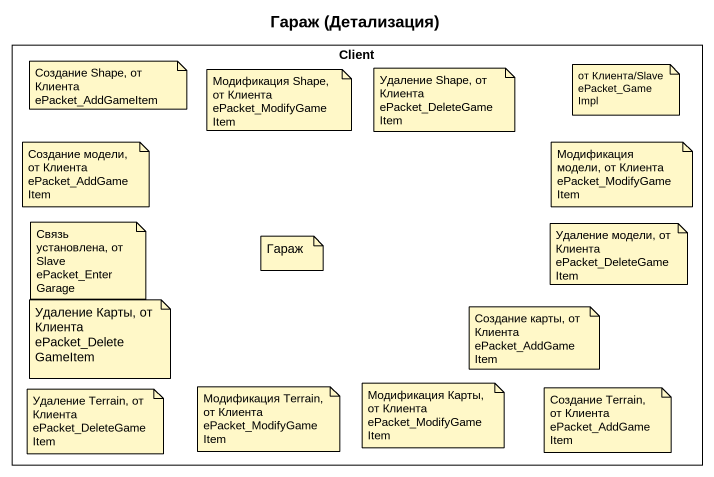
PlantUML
@startuml
title Гараж (Детализация)
rectangle Client
note as N1
  Создание Shape, от Клиента ePacket_AddGameItem
end note
note as N2
  от Клиента/Slave ePacket_GameImpl
end note
note as N3
  Модификация Shape, от Клиента ePacket_ModifyGameItem
end note
note as N4
  Удаление Shape, от Клиента ePacket_DeleteGameItem
end note
note as N5
  Создание модели, от Клиента
  ePacket_AddGameItem
end note
note as N6
  Модификация модели, от Клиента ePacket_ModifyGameItem
end note
note as N7
  Связь установлена, от Slave
  ePacket_EnterGarage
end note
note as N8
  Удаление модели, от Клиента ePacket_DeleteGameItem
end note
note as N9
  Гараж
end note
note as N10
  Удаление Карты, от Клиента ePacket_DeleteGameItem
end note
note as N11
  Создание карты, от Клиента ePacket_AddGameItem
end note
note as N12
  Модификация Карты, от Клиента ePacket_ModifyGameItem
end note
note as N13
  Удаление Terrain, от Клиента ePacket_DeleteGameItem
end note
note as N14
  Модификация Terrain, от Клиента ePacket_ModifyGameItem
end note
note as N15
  Создание Terrain, от Клиента ePacket_AddGameItem
end note
@enduml
